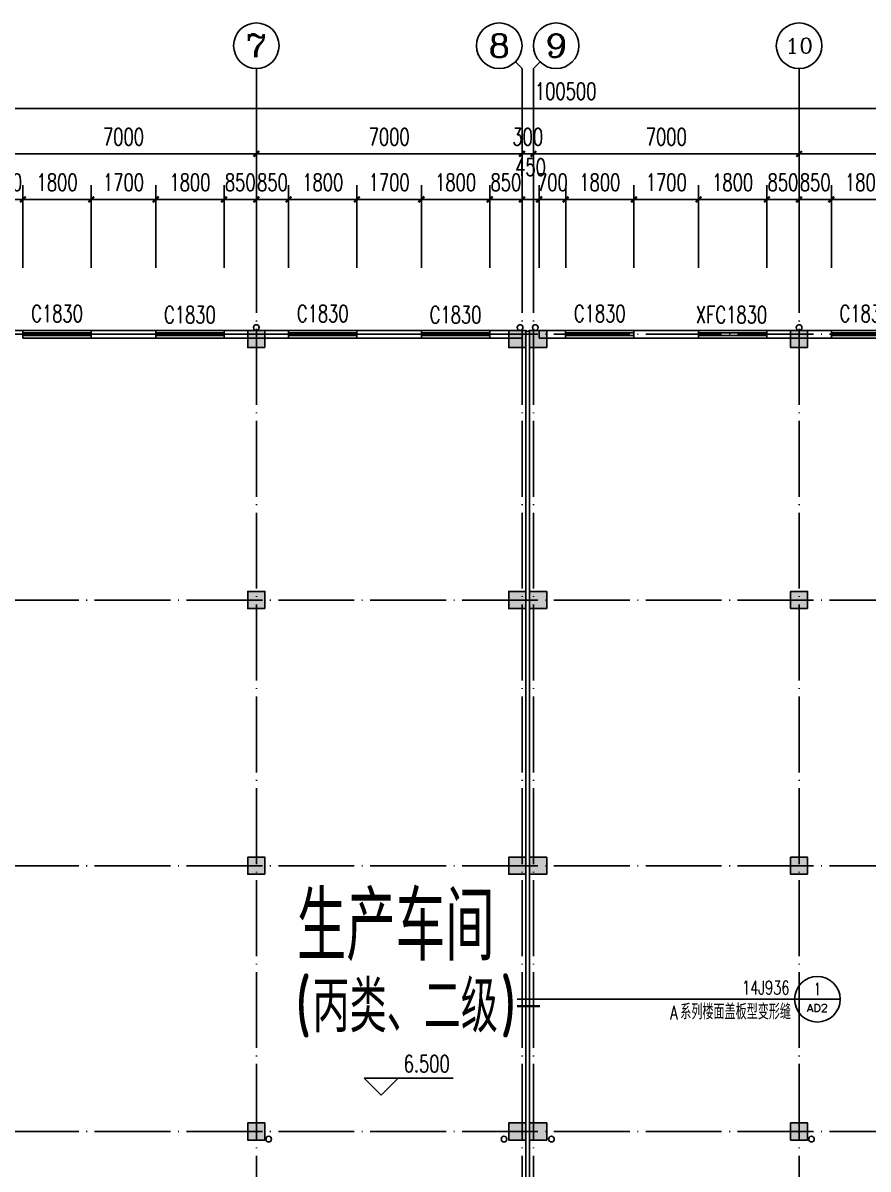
# Model space of a CAD drawing. Extents: x -4747 to 1060961, y -766984 to 396631.
# Drawn here: x 514395 to 536663, y -48053 to -17864 of the extents above; entities that cross this region are included whole.
import ezdxf
from ezdxf.enums import TextEntityAlignment as Align

# ---------------------------------------------------------------- set-up
doc = ezdxf.new("R2010")
doc.units = 0
doc.header["$LTSCALE"] = 1000
doc.header["$MEASUREMENT"] = 0
doc.linetypes.add('DOTE', pattern=[2.42, 2, -0.2, 0.02, -0.2])
doc.layers.get('0').update_dxf_attribs({"linetype": 'CONTINUOUS'})
doc.layers.get('DEFPOINTS').update_dxf_attribs({"linetype": 'CONTINUOUS'})
for name, color, linetype in [('AXIS', 3, 'CONTINUOUS'), ('AXIS_TEXT', 7, 'CONTINUOUS'), ('DIM_ELEV', 3, 'CONTINUOUS'), ('DIM_IDEN', 3, 'CONTINUOUS'), ('DOTE', 1, 'DOTE'), ('PUB_DIM', 3, 'CONTINUOUS'), ('PUB_TEXT', 7, 'CONTINUOUS'), ('WALL', 6, 'CONTINUOUS'), ('WINDOW', 4, 'CONTINUOUS'), ('WINDOW_TEXT', 7, 'CONTINUOUS'), ('屋面', 4, 'CONTINUOUS'), ('平面线条', 2, 'CONTINUOUS'), ('柱', 2, 'CONTINUOUS'), ('柱涂实', 54, 'CONTINUOUS'), ('雨水管', 2, 'CONTINUOUS'), ('面积计算', 7, 'CONTINUOUS')]:
    doc.layers.add(name, color=color, linetype=linetype)
doc.styles.add('_TCH_AXIS', font='COMPLEX', dxfattribs={"bigfont": 'GBCBIG'})
doc.styles.add('_TCH_DIM', font='SIMPLEX', dxfattribs={"bigfont": 'GBCBIG'})
doc.styles.add('_TCH_LABEL', font='COMPLEX', dxfattribs={"bigfont": 'GBCBIG'})
doc.styles.add('_TCH_WINDOW', font='SIMPLEX', dxfattribs={"height": 3.5, "bigfont": 'GBCBIG'})
doc.styles.add('COMPLEX', font='complex_.ttf')
doc.styles.add('DIM_FONT', font='SIMPLEX', dxfattribs={"width": 0.7, "bigfont": 'GBCBIG'})
doc.styles.get("Standard").update_dxf_attribs({"font": 'gbenor.shx', "bigfont": 'gbcbig.shx'})
doc.dimstyles.new('DIMN150', dxfattribs={"dimscale": 1.5, "dimtxt": 300, "dimasz": 100, "dimexe": 250, "dimexo": 300, "dimgap": 150, "dimtad": 1, "dimdec": 0, "dimzin": 0, "dimtxsty": 'DIM_FONT', "dimblk": 'ARCHTICK', "dimcen": 0.09, "dimclrt": 7, "dimazin": 3, "dimtfac": 1, "dimtdec": 0, "dimtix": 1, "dimtmove": 0, "dimatfit": 3, "dimtolj": 1, "dimtzin": 0})

# ---------------------------------------------------------------- blocks, each defined once
blk = doc.blocks.new('A$C22EA1380')
at = {"layer": '柱涂实'}
for points in [[(42325, 41750), (42325, 42200), (41875, 42200), (41875, 41750)], [(49200, 41750), (49200, 42200), (48750, 42200), (48750, 41750)], [(49750, 41750), (49750, 42200), (49300, 42200), (49300, 41750)], [(56625, 41750), (56625, 42200), (56175, 42200), (56175, 41750)], [(42325, 34875), (42325, 35325), (41875, 35325), (41875, 34875)], [(49200, 34875), (49200, 35325), (48750, 35325), (48750, 34875)], [(49750, 34875), (49750, 35325), (49300, 35325), (49300, 34875)], [(56625, 34875), (56625, 35325), (56175, 35325), (56175, 34875)], [(42325, 27875), (42325, 28325), (41875, 28325), (41875, 27875)], [(49200, 27875), (49200, 28325), (48750, 28325), (48750, 27875)], [(49750, 27875), (49750, 28325), (49300, 28325), (49300, 27875)], [(56625, 27875), (56625, 28325), (56175, 28325), (56175, 27875)], [(42325, 20875), (42325, 21325), (41875, 21325), (41875, 20875)], [(49200, 20875), (49200, 21325), (48750, 21325), (48750, 20875)], [(49750, 20875), (49750, 21325), (49300, 21325), (49300, 20875)], [(56625, 20875), (56625, 21325), (56175, 21325), (56175, 20875)]]:
    blk.add_hatch(color=256, dxfattribs=at).paths.add_polyline_path(points)
at = {"layer": '柱'}
for points in [[(42325, 41750), (42325, 42200), (41875, 42200), (41875, 41750)], [(49200, 41750), (49200, 42200), (48750, 42200), (48750, 41750)], [(49750, 41750), (49750, 42200), (49300, 42200), (49300, 41750)], [(56625, 41750), (56625, 42200), (56175, 42200), (56175, 41750)], [(42325, 34875), (42325, 35325), (41875, 35325), (41875, 34875)], [(49200, 34875), (49200, 35325), (48750, 35325), (48750, 34875)], [(49750, 34875), (49750, 35325), (49300, 35325), (49300, 34875)], [(56625, 34875), (56625, 35325), (56175, 35325), (56175, 34875)], [(42325, 27875), (42325, 28325), (41875, 28325), (41875, 27875)], [(49200, 27875), (49200, 28325), (48750, 28325), (48750, 27875)], [(49750, 27875), (49750, 28325), (49300, 28325), (49300, 27875)], [(56625, 27875), (56625, 28325), (56175, 28325), (56175, 27875)], [(42325, 20875), (42325, 21325), (41875, 21325), (41875, 20875)], [(49200, 20875), (49200, 21325), (48750, 21325), (48750, 20875)], [(49750, 20875), (49750, 21325), (49300, 21325), (49300, 20875)], [(56625, 20875), (56625, 21325), (56175, 21325), (56175, 20875)]]:
    blk.add_lwpolyline(points, close=True, dxfattribs=at)
at = {"layer": '柱涂实', "linetype": 'CONTINUOUS'}
for points in [[(42325, 41750), (42325, 42200), (41875, 42200), (41875, 41750)], [(49200, 41750), (49200, 42200), (48750, 42200), (48750, 41750)], [(49750, 41750), (49750, 42200), (49300, 42200), (49300, 41750)], [(56625, 41750), (56625, 42200), (56175, 42200), (56175, 41750)], [(42325, 34875), (42325, 35325), (41875, 35325), (41875, 34875)], [(49200, 34875), (49200, 35325), (48750, 35325), (48750, 34875)], [(49750, 34875), (49750, 35325), (49300, 35325), (49300, 34875)], [(56625, 34875), (56625, 35325), (56175, 35325), (56175, 34875)], [(42325, 27875), (42325, 28325), (41875, 28325), (41875, 27875)], [(49200, 27875), (49200, 28325), (48750, 28325), (48750, 27875)], [(49750, 27875), (49750, 28325), (49300, 28325), (49300, 27875)], [(56625, 27875), (56625, 28325), (56175, 28325), (56175, 27875)], [(42325, 20875), (42325, 21325), (41875, 21325), (41875, 20875)], [(49200, 20875), (49200, 21325), (48750, 21325), (48750, 20875)], [(49750, 20875), (49750, 21325), (49300, 21325), (49300, 20875)], [(56625, 20875), (56625, 21325), (56175, 21325), (56175, 20875)]]:
    blk.add_lwpolyline(points, close=True, dxfattribs=at)
blk = doc.blocks.new('_ARCHTICK')
at = {"color": 0, "linetype": 'BYBLOCK', "const_width": 0.4}
blk.add_lwpolyline([(-0.5, -0.5), (0.5, 0.5)], dxfattribs=at)
blk = doc.blocks.new('*D1126')
at = {"layer": 'DEFPOINTS', "color": 0}
for p in [(514395, -22514), (513545, -24764), (514395, -24764)]:
    blk.add_point(p, dxfattribs=at)
at = {"layer": 'PUB_DIM', "color": 0}
for p, q in [((513545, -24314), (513545, -22139)), ((514395, -24314), (514395, -22139)), ((513545, -22514), (513395, -22514)), ((513545, -22514), (514395, -22514)), ((514395, -22514), (514545, -22514))]:
    blk.add_line(p, q, dxfattribs=at)
at = {"layer": 'PUB_DIM', "color": 0, "xscale": 150, "yscale": 150, "zscale": 150}
blk.add_blockref('_ARCHTICK', (513545, -22514), dxfattribs=at)
at = {"layer": 'PUB_DIM', "color": 0, "xscale": 150, "yscale": 150, "zscale": 150, "rotation": 180}
blk.add_blockref('_ARCHTICK', (514395, -22514), dxfattribs=at)
at = {"layer": 'PUB_DIM', "color": 7, "insert": (513970, -22064), "char_height": 450, "attachment_point": 5, "style": 'DIM_FONT'}
blk.add_mtext('\\A1;850', dxfattribs=at)
blk = doc.blocks.new('*D1127')
at = {"layer": 'DEFPOINTS', "color": 0}
for p in [(516195, -22514), (514395, -24764), (516195, -24764)]:
    blk.add_point(p, dxfattribs=at)
at = {"layer": 'PUB_DIM', "color": 0}
for p, q in [((514395, -24314), (514395, -22139)), ((516195, -24314), (516195, -22139)), ((514395, -22514), (516195, -22514))]:
    blk.add_line(p, q, dxfattribs=at)
at = {"layer": 'PUB_DIM', "color": 0, "xscale": 150, "yscale": 150, "zscale": 150, "rotation": 180}
blk.add_blockref('_ARCHTICK', (514395, -22514), dxfattribs=at)
at = {"layer": 'PUB_DIM', "color": 0, "xscale": 150, "yscale": 150, "zscale": 150}
blk.add_blockref('_ARCHTICK', (516195, -22514), dxfattribs=at)
at = {"layer": 'PUB_DIM', "color": 7, "insert": (515295, -22064), "char_height": 450, "attachment_point": 5, "style": 'DIM_FONT'}
blk.add_mtext('\\A1;1800', dxfattribs=at)
blk = doc.blocks.new('*D1128')
at = {"layer": 'DEFPOINTS', "color": 0}
for p in [(517895, -22514), (516195, -24764), (517895, -24764)]:
    blk.add_point(p, dxfattribs=at)
at = {"layer": 'PUB_DIM', "color": 0}
for p, q in [((516195, -24314), (516195, -22139)), ((517895, -24314), (517895, -22139)), ((516195, -22514), (517895, -22514))]:
    blk.add_line(p, q, dxfattribs=at)
at = {"layer": 'PUB_DIM', "color": 0, "xscale": 150, "yscale": 150, "zscale": 150, "rotation": 180}
blk.add_blockref('_ARCHTICK', (516195, -22514), dxfattribs=at)
at = {"layer": 'PUB_DIM', "color": 0, "xscale": 150, "yscale": 150, "zscale": 150}
blk.add_blockref('_ARCHTICK', (517895, -22514), dxfattribs=at)
at = {"layer": 'PUB_DIM', "color": 7, "insert": (517045, -22064), "char_height": 450, "attachment_point": 5, "style": 'DIM_FONT'}
blk.add_mtext('\\A1;1700', dxfattribs=at)
blk = doc.blocks.new('*D1129')
at = {"layer": 'DEFPOINTS', "color": 0}
for p in [(519695, -22514), (517895, -24764), (519695, -24764)]:
    blk.add_point(p, dxfattribs=at)
at = {"layer": 'PUB_DIM', "color": 0}
for p, q in [((517895, -24314), (517895, -22139)), ((519695, -24314), (519695, -22139)), ((517895, -22514), (519695, -22514))]:
    blk.add_line(p, q, dxfattribs=at)
at = {"layer": 'PUB_DIM', "color": 0, "xscale": 150, "yscale": 150, "zscale": 150, "rotation": 180}
blk.add_blockref('_ARCHTICK', (517895, -22514), dxfattribs=at)
at = {"layer": 'PUB_DIM', "color": 0, "xscale": 150, "yscale": 150, "zscale": 150}
blk.add_blockref('_ARCHTICK', (519695, -22514), dxfattribs=at)
at = {"layer": 'PUB_DIM', "color": 7, "insert": (518795, -22064), "char_height": 450, "attachment_point": 5, "style": 'DIM_FONT'}
blk.add_mtext('\\A1;1800', dxfattribs=at)
blk = doc.blocks.new('*D1130')
at = {"layer": 'DEFPOINTS', "color": 0}
for p in [(520545, -22514), (519695, -24764), (520545, -24764)]:
    blk.add_point(p, dxfattribs=at)
at = {"layer": 'PUB_DIM', "color": 0}
for p, q in [((519695, -24314), (519695, -22139)), ((520545, -24314), (520545, -22139)), ((519695, -22514), (519545, -22514)), ((519695, -22514), (520545, -22514)), ((520545, -22514), (520695, -22514))]:
    blk.add_line(p, q, dxfattribs=at)
at = {"layer": 'PUB_DIM', "color": 0, "xscale": 150, "yscale": 150, "zscale": 150}
blk.add_blockref('_ARCHTICK', (519695, -22514), dxfattribs=at)
at = {"layer": 'PUB_DIM', "color": 0, "xscale": 150, "yscale": 150, "zscale": 150, "rotation": 180}
blk.add_blockref('_ARCHTICK', (520545, -22514), dxfattribs=at)
at = {"layer": 'PUB_DIM', "color": 7, "insert": (520120, -22064), "char_height": 450, "attachment_point": 5, "style": 'DIM_FONT'}
blk.add_mtext('\\A1;850', dxfattribs=at)
blk = doc.blocks.new('*D1131')
at = {"layer": 'DEFPOINTS', "color": 0}
for p in [(521395, -22514), (520545, -24764), (521395, -24764)]:
    blk.add_point(p, dxfattribs=at)
at = {"layer": 'PUB_DIM', "color": 0}
for p, q in [((520545, -24314), (520545, -22139)), ((521395, -24314), (521395, -22139)), ((520545, -22514), (520395, -22514)), ((520545, -22514), (521395, -22514)), ((521395, -22514), (521545, -22514))]:
    blk.add_line(p, q, dxfattribs=at)
at = {"layer": 'PUB_DIM', "color": 0, "xscale": 150, "yscale": 150, "zscale": 150}
blk.add_blockref('_ARCHTICK', (520545, -22514), dxfattribs=at)
at = {"layer": 'PUB_DIM', "color": 0, "xscale": 150, "yscale": 150, "zscale": 150, "rotation": 180}
blk.add_blockref('_ARCHTICK', (521395, -22514), dxfattribs=at)
at = {"layer": 'PUB_DIM', "color": 7, "insert": (520970, -22064), "char_height": 450, "attachment_point": 5, "style": 'DIM_FONT'}
blk.add_mtext('\\A1;850', dxfattribs=at)
blk = doc.blocks.new('*D1132')
at = {"layer": 'DEFPOINTS', "color": 0}
for p in [(523195, -22514), (521395, -24764), (523195, -24764)]:
    blk.add_point(p, dxfattribs=at)
at = {"layer": 'PUB_DIM', "color": 0}
for p, q in [((521395, -24314), (521395, -22139)), ((523195, -24314), (523195, -22139)), ((521395, -22514), (523195, -22514))]:
    blk.add_line(p, q, dxfattribs=at)
at = {"layer": 'PUB_DIM', "color": 0, "xscale": 150, "yscale": 150, "zscale": 150, "rotation": 180}
blk.add_blockref('_ARCHTICK', (521395, -22514), dxfattribs=at)
at = {"layer": 'PUB_DIM', "color": 0, "xscale": 150, "yscale": 150, "zscale": 150}
blk.add_blockref('_ARCHTICK', (523195, -22514), dxfattribs=at)
at = {"layer": 'PUB_DIM', "color": 7, "insert": (522295, -22064), "char_height": 450, "attachment_point": 5, "style": 'DIM_FONT'}
blk.add_mtext('\\A1;1800', dxfattribs=at)
blk = doc.blocks.new('*D1133')
at = {"layer": 'DEFPOINTS', "color": 0}
for p in [(524895, -22514), (523195, -24764), (524895, -24764)]:
    blk.add_point(p, dxfattribs=at)
at = {"layer": 'PUB_DIM', "color": 0}
for p, q in [((523195, -24314), (523195, -22139)), ((524895, -24314), (524895, -22139)), ((523195, -22514), (524895, -22514))]:
    blk.add_line(p, q, dxfattribs=at)
at = {"layer": 'PUB_DIM', "color": 0, "xscale": 150, "yscale": 150, "zscale": 150, "rotation": 180}
blk.add_blockref('_ARCHTICK', (523195, -22514), dxfattribs=at)
at = {"layer": 'PUB_DIM', "color": 0, "xscale": 150, "yscale": 150, "zscale": 150}
blk.add_blockref('_ARCHTICK', (524895, -22514), dxfattribs=at)
at = {"layer": 'PUB_DIM', "color": 7, "insert": (524045, -22064), "char_height": 450, "attachment_point": 5, "style": 'DIM_FONT'}
blk.add_mtext('\\A1;1700', dxfattribs=at)
blk = doc.blocks.new('*D1134')
at = {"layer": 'DEFPOINTS', "color": 0}
for p in [(526695, -22514), (524895, -24764), (526695, -24764)]:
    blk.add_point(p, dxfattribs=at)
at = {"layer": 'PUB_DIM', "color": 0}
for p, q in [((524895, -24314), (524895, -22139)), ((526695, -24314), (526695, -22139)), ((524895, -22514), (526695, -22514))]:
    blk.add_line(p, q, dxfattribs=at)
at = {"layer": 'PUB_DIM', "color": 0, "xscale": 150, "yscale": 150, "zscale": 150, "rotation": 180}
blk.add_blockref('_ARCHTICK', (524895, -22514), dxfattribs=at)
at = {"layer": 'PUB_DIM', "color": 0, "xscale": 150, "yscale": 150, "zscale": 150}
blk.add_blockref('_ARCHTICK', (526695, -22514), dxfattribs=at)
at = {"layer": 'PUB_DIM', "color": 7, "insert": (525795, -22064), "char_height": 450, "attachment_point": 5, "style": 'DIM_FONT'}
blk.add_mtext('\\A1;1800', dxfattribs=at)
blk = doc.blocks.new('*D1135')
at = {"layer": 'DEFPOINTS', "color": 0}
for p in [(527545, -22514), (526695, -24764), (527545, -24764)]:
    blk.add_point(p, dxfattribs=at)
at = {"layer": 'PUB_DIM', "color": 0}
for p, q in [((526695, -24314), (526695, -22139)), ((527545, -24314), (527545, -22139)), ((526695, -22514), (526545, -22514)), ((526695, -22514), (527545, -22514)), ((527545, -22514), (527695, -22514))]:
    blk.add_line(p, q, dxfattribs=at)
at = {"layer": 'PUB_DIM', "color": 0, "xscale": 150, "yscale": 150, "zscale": 150}
blk.add_blockref('_ARCHTICK', (526695, -22514), dxfattribs=at)
at = {"layer": 'PUB_DIM', "color": 0, "xscale": 150, "yscale": 150, "zscale": 150, "rotation": 180}
blk.add_blockref('_ARCHTICK', (527545, -22514), dxfattribs=at)
at = {"layer": 'PUB_DIM', "color": 7, "insert": (527120, -22064), "char_height": 450, "attachment_point": 5, "style": 'DIM_FONT'}
blk.add_mtext('\\A1;850', dxfattribs=at)
blk = doc.blocks.new('*D1136')
at = {"layer": 'DEFPOINTS', "color": 0}
for p in [(527995, -22514), (527545, -24764), (527995, -24764)]:
    blk.add_point(p, dxfattribs=at)
at = {"layer": 'PUB_DIM', "color": 0}
for p, q in [((527545, -24314), (527545, -22139)), ((527995, -24314), (527995, -22139)), ((527545, -22514), (527395, -22514)), ((527545, -22514), (527995, -22514)), ((527995, -22514), (528145, -22514))]:
    blk.add_line(p, q, dxfattribs=at)
at = {"layer": 'PUB_DIM', "color": 0, "xscale": 150, "yscale": 150, "zscale": 150}
blk.add_blockref('_ARCHTICK', (527545, -22514), dxfattribs=at)
at = {"layer": 'PUB_DIM', "color": 0, "xscale": 150, "yscale": 150, "zscale": 150, "rotation": 180}
blk.add_blockref('_ARCHTICK', (527995, -22514), dxfattribs=at)
at = {"layer": 'PUB_DIM', "color": 7, "insert": (527770, -21663), "char_height": 450, "attachment_point": 5, "style": 'DIM_FONT'}
blk.add_mtext('\\A1;450', dxfattribs=at)
blk = doc.blocks.new('*D1137')
at = {"layer": 'DEFPOINTS', "color": 0}
for p in [(528695, -22514), (527995, -24764), (528695, -24764)]:
    blk.add_point(p, dxfattribs=at)
at = {"layer": 'PUB_DIM', "color": 0}
for p, q in [((527995, -24314), (527995, -22139)), ((528695, -24314), (528695, -22139)), ((527995, -22514), (527845, -22514)), ((527995, -22514), (528695, -22514)), ((528695, -22514), (528845, -22514))]:
    blk.add_line(p, q, dxfattribs=at)
at = {"layer": 'PUB_DIM', "color": 0, "xscale": 150, "yscale": 150, "zscale": 150}
blk.add_blockref('_ARCHTICK', (527995, -22514), dxfattribs=at)
at = {"layer": 'PUB_DIM', "color": 0, "xscale": 150, "yscale": 150, "zscale": 150, "rotation": 180}
blk.add_blockref('_ARCHTICK', (528695, -22514), dxfattribs=at)
at = {"layer": 'PUB_DIM', "color": 7, "insert": (528345, -22064), "char_height": 450, "attachment_point": 5, "style": 'DIM_FONT'}
blk.add_mtext('\\A1;700', dxfattribs=at)
blk = doc.blocks.new('*D1138')
at = {"layer": 'DEFPOINTS', "color": 0}
for p in [(530495, -22514), (528695, -24764), (530495, -24764)]:
    blk.add_point(p, dxfattribs=at)
at = {"layer": 'PUB_DIM', "color": 0}
for p, q in [((528695, -24314), (528695, -22139)), ((530495, -24314), (530495, -22139)), ((528695, -22514), (530495, -22514))]:
    blk.add_line(p, q, dxfattribs=at)
at = {"layer": 'PUB_DIM', "color": 0, "xscale": 150, "yscale": 150, "zscale": 150, "rotation": 180}
blk.add_blockref('_ARCHTICK', (528695, -22514), dxfattribs=at)
at = {"layer": 'PUB_DIM', "color": 0, "xscale": 150, "yscale": 150, "zscale": 150}
blk.add_blockref('_ARCHTICK', (530495, -22514), dxfattribs=at)
at = {"layer": 'PUB_DIM', "color": 7, "insert": (529595, -22064), "char_height": 450, "attachment_point": 5, "style": 'DIM_FONT'}
blk.add_mtext('\\A1;1800', dxfattribs=at)
blk = doc.blocks.new('*D1139')
at = {"layer": 'DEFPOINTS', "color": 0}
for p in [(532195, -22514), (530495, -24764), (532195, -24764)]:
    blk.add_point(p, dxfattribs=at)
at = {"layer": 'PUB_DIM', "color": 0}
for p, q in [((530495, -24314), (530495, -22139)), ((532195, -24314), (532195, -22139)), ((530495, -22514), (532195, -22514))]:
    blk.add_line(p, q, dxfattribs=at)
at = {"layer": 'PUB_DIM', "color": 0, "xscale": 150, "yscale": 150, "zscale": 150, "rotation": 180}
blk.add_blockref('_ARCHTICK', (530495, -22514), dxfattribs=at)
at = {"layer": 'PUB_DIM', "color": 0, "xscale": 150, "yscale": 150, "zscale": 150}
blk.add_blockref('_ARCHTICK', (532195, -22514), dxfattribs=at)
at = {"layer": 'PUB_DIM', "color": 7, "insert": (531345, -22064), "char_height": 450, "attachment_point": 5, "style": 'DIM_FONT'}
blk.add_mtext('\\A1;1700', dxfattribs=at)
blk = doc.blocks.new('*D1140')
at = {"layer": 'DEFPOINTS', "color": 0}
for p in [(533995, -22514), (532195, -24764), (533995, -24764)]:
    blk.add_point(p, dxfattribs=at)
at = {"layer": 'PUB_DIM', "color": 0}
for p, q in [((532195, -24314), (532195, -22139)), ((533995, -24314), (533995, -22139)), ((532195, -22514), (533995, -22514))]:
    blk.add_line(p, q, dxfattribs=at)
at = {"layer": 'PUB_DIM', "color": 0, "xscale": 150, "yscale": 150, "zscale": 150, "rotation": 180}
blk.add_blockref('_ARCHTICK', (532195, -22514), dxfattribs=at)
at = {"layer": 'PUB_DIM', "color": 0, "xscale": 150, "yscale": 150, "zscale": 150}
blk.add_blockref('_ARCHTICK', (533995, -22514), dxfattribs=at)
at = {"layer": 'PUB_DIM', "color": 7, "insert": (533095, -22064), "char_height": 450, "attachment_point": 5, "style": 'DIM_FONT'}
blk.add_mtext('\\A1;1800', dxfattribs=at)
blk = doc.blocks.new('*D1141')
at = {"layer": 'DEFPOINTS', "color": 0}
for p in [(534845, -22514), (533995, -24764), (534845, -24764)]:
    blk.add_point(p, dxfattribs=at)
at = {"layer": 'PUB_DIM', "color": 0}
for p, q in [((533995, -24314), (533995, -22139)), ((534845, -24314), (534845, -22139)), ((533995, -22514), (533845, -22514)), ((533995, -22514), (534845, -22514)), ((534845, -22514), (534995, -22514))]:
    blk.add_line(p, q, dxfattribs=at)
at = {"layer": 'PUB_DIM', "color": 0, "xscale": 150, "yscale": 150, "zscale": 150}
blk.add_blockref('_ARCHTICK', (533995, -22514), dxfattribs=at)
at = {"layer": 'PUB_DIM', "color": 0, "xscale": 150, "yscale": 150, "zscale": 150, "rotation": 180}
blk.add_blockref('_ARCHTICK', (534845, -22514), dxfattribs=at)
at = {"layer": 'PUB_DIM', "color": 7, "insert": (534420, -22064), "char_height": 450, "attachment_point": 5, "style": 'DIM_FONT'}
blk.add_mtext('\\A1;850', dxfattribs=at)
blk = doc.blocks.new('*D1142')
at = {"layer": 'DEFPOINTS', "color": 0}
for p in [(535695, -22514), (534845, -24764), (535695, -24764)]:
    blk.add_point(p, dxfattribs=at)
at = {"layer": 'PUB_DIM', "color": 0}
for p, q in [((534845, -24314), (534845, -22139)), ((535695, -24314), (535695, -22139)), ((534845, -22514), (534695, -22514)), ((534845, -22514), (535695, -22514)), ((535695, -22514), (535845, -22514))]:
    blk.add_line(p, q, dxfattribs=at)
at = {"layer": 'PUB_DIM', "color": 0, "xscale": 150, "yscale": 150, "zscale": 150}
blk.add_blockref('_ARCHTICK', (534845, -22514), dxfattribs=at)
at = {"layer": 'PUB_DIM', "color": 0, "xscale": 150, "yscale": 150, "zscale": 150, "rotation": 180}
blk.add_blockref('_ARCHTICK', (535695, -22514), dxfattribs=at)
at = {"layer": 'PUB_DIM', "color": 7, "insert": (535270, -22064), "char_height": 450, "attachment_point": 5, "style": 'DIM_FONT'}
blk.add_mtext('\\A1;850', dxfattribs=at)
blk = doc.blocks.new('*D1143')
at = {"layer": 'DEFPOINTS', "color": 0}
for p in [(537495, -22514), (535695, -24764), (537495, -24764)]:
    blk.add_point(p, dxfattribs=at)
at = {"layer": 'PUB_DIM', "color": 0}
for p, q in [((535695, -24314), (535695, -22139)), ((537495, -24314), (537495, -22139)), ((535695, -22514), (537495, -22514))]:
    blk.add_line(p, q, dxfattribs=at)
at = {"layer": 'PUB_DIM', "color": 0, "xscale": 150, "yscale": 150, "zscale": 150, "rotation": 180}
blk.add_blockref('_ARCHTICK', (535695, -22514), dxfattribs=at)
at = {"layer": 'PUB_DIM', "color": 0, "xscale": 150, "yscale": 150, "zscale": 150}
blk.add_blockref('_ARCHTICK', (537495, -22514), dxfattribs=at)
at = {"layer": 'PUB_DIM', "color": 7, "insert": (536595, -22064), "char_height": 450, "attachment_point": 5, "style": 'DIM_FONT'}
blk.add_mtext('\\A1;1800', dxfattribs=at)
blk = doc.blocks.new('*D1330')
at = {"layer": 'AXIS', "color": 0}
for p, q in [((513545, -24614), (513545, -20939)), ((520545, -24614), (520545, -20939)), ((513545, -21314), (520545, -21314))]:
    blk.add_line(p, q, dxfattribs=at)
at = {"layer": 'DEFPOINTS', "color": 0}
for p in [(520545, -21314), (513545, -25064), (520545, -25064)]:
    blk.add_point(p, dxfattribs=at)
at = {"layer": 'AXIS', "color": 0, "xscale": 150, "yscale": 150, "zscale": 150, "rotation": 180}
blk.add_blockref('_ARCHTICK', (513545, -21314), dxfattribs=at)
at = {"layer": 'AXIS', "color": 0, "xscale": 150, "yscale": 150, "zscale": 150}
blk.add_blockref('_ARCHTICK', (520545, -21314), dxfattribs=at)
at = {"layer": 'AXIS', "color": 7, "insert": (517045, -20864), "char_height": 450, "attachment_point": 5, "style": 'DIM_FONT'}
blk.add_mtext('\\A1;7000', dxfattribs=at)
blk = doc.blocks.new('*D1331')
at = {"layer": 'AXIS', "color": 0}
for p, q in [((520545, -24614), (520545, -20939)), ((527545, -24614), (527545, -20939)), ((520545, -21314), (527545, -21314))]:
    blk.add_line(p, q, dxfattribs=at)
at = {"layer": 'DEFPOINTS', "color": 0}
for p in [(527545, -21314), (520545, -25064), (527545, -25064)]:
    blk.add_point(p, dxfattribs=at)
at = {"layer": 'AXIS', "color": 0, "xscale": 150, "yscale": 150, "zscale": 150, "rotation": 180}
blk.add_blockref('_ARCHTICK', (520545, -21314), dxfattribs=at)
at = {"layer": 'AXIS', "color": 0, "xscale": 150, "yscale": 150, "zscale": 150}
blk.add_blockref('_ARCHTICK', (527545, -21314), dxfattribs=at)
at = {"layer": 'AXIS', "color": 7, "insert": (524045, -20864), "char_height": 450, "attachment_point": 5, "style": 'DIM_FONT'}
blk.add_mtext('\\A1;7000', dxfattribs=at)
blk = doc.blocks.new('*D1332')
at = {"layer": 'AXIS', "color": 0}
for p, q in [((527545, -24614), (527545, -20939)), ((527845, -24614), (527845, -20939)), ((527545, -21314), (527395, -21314)), ((527545, -21314), (527845, -21314)), ((527845, -21314), (527995, -21314))]:
    blk.add_line(p, q, dxfattribs=at)
at = {"layer": 'DEFPOINTS', "color": 0}
for p in [(527845, -21314), (527545, -25064), (527845, -25064)]:
    blk.add_point(p, dxfattribs=at)
at = {"layer": 'AXIS', "color": 0, "xscale": 150, "yscale": 150, "zscale": 150}
blk.add_blockref('_ARCHTICK', (527545, -21314), dxfattribs=at)
at = {"layer": 'AXIS', "color": 0, "xscale": 150, "yscale": 150, "zscale": 150, "rotation": 180}
blk.add_blockref('_ARCHTICK', (527845, -21314), dxfattribs=at)
at = {"layer": 'AXIS', "color": 7, "insert": (527695, -20864), "char_height": 450, "attachment_point": 5, "style": 'DIM_FONT'}
blk.add_mtext('\\A1;300', dxfattribs=at)
blk = doc.blocks.new('*D1333')
at = {"layer": 'AXIS', "color": 0}
for p, q in [((527845, -24614), (527845, -20939)), ((534845, -24614), (534845, -20939)), ((527845, -21314), (534845, -21314))]:
    blk.add_line(p, q, dxfattribs=at)
at = {"layer": 'DEFPOINTS', "color": 0}
for p in [(534845, -21314), (527845, -25064), (534845, -25064)]:
    blk.add_point(p, dxfattribs=at)
at = {"layer": 'AXIS', "color": 0, "xscale": 150, "yscale": 150, "zscale": 150, "rotation": 180}
blk.add_blockref('_ARCHTICK', (527845, -21314), dxfattribs=at)
at = {"layer": 'AXIS', "color": 0, "xscale": 150, "yscale": 150, "zscale": 150}
blk.add_blockref('_ARCHTICK', (534845, -21314), dxfattribs=at)
at = {"layer": 'AXIS', "color": 7, "insert": (531345, -20864), "char_height": 450, "attachment_point": 5, "style": 'DIM_FONT'}
blk.add_mtext('\\A1;7000', dxfattribs=at)
blk = doc.blocks.new('*D1334')
at = {"layer": 'AXIS', "color": 0}
for p, q in [((534845, -24614), (534845, -20939)), ((541845, -24614), (541845, -20939)), ((534845, -21314), (541845, -21314))]:
    blk.add_line(p, q, dxfattribs=at)
at = {"layer": 'DEFPOINTS', "color": 0}
for p in [(541845, -21314), (534845, -25064), (541845, -25064)]:
    blk.add_point(p, dxfattribs=at)
at = {"layer": 'AXIS', "color": 0, "xscale": 150, "yscale": 150, "zscale": 150, "rotation": 180}
blk.add_blockref('_ARCHTICK', (534845, -21314), dxfattribs=at)
at = {"layer": 'AXIS', "color": 0, "xscale": 150, "yscale": 150, "zscale": 150}
blk.add_blockref('_ARCHTICK', (541845, -21314), dxfattribs=at)
at = {"layer": 'AXIS', "color": 7, "insert": (538345, -20864), "char_height": 450, "attachment_point": 5, "style": 'DIM_FONT'}
blk.add_mtext('\\A1;7000', dxfattribs=at)
blk = doc.blocks.new('*D1341')
at = {"layer": 'AXIS', "color": 0}
for p, q in [((478445, -24314), (478445, -19739)), ((578945, -24314), (578945, -19739)), ((478445, -20114), (578945, -20114))]:
    blk.add_line(p, q, dxfattribs=at)
at = {"layer": 'DEFPOINTS', "color": 0}
for p in [(578945, -20114), (478445, -24764), (578945, -24764)]:
    blk.add_point(p, dxfattribs=at)
at = {"layer": 'AXIS', "color": 0, "xscale": 150, "yscale": 150, "zscale": 150, "rotation": 180}
blk.add_blockref('_ARCHTICK', (478445, -20114), dxfattribs=at)
at = {"layer": 'AXIS', "color": 0, "xscale": 150, "yscale": 150, "zscale": 150}
blk.add_blockref('_ARCHTICK', (578945, -20114), dxfattribs=at)
at = {"layer": 'AXIS', "color": 7, "insert": (528695, -19664), "char_height": 450, "attachment_point": 5, "style": 'DIM_FONT'}
blk.add_mtext('\\A1;100500', dxfattribs=at)
blk = doc.blocks.new('$WINLIB2D$00000001')
at = {"color": 0}
for points in [[(-0.5, 0.5), (-0.5, -0.5)], [(-0.5, 0.5), (0.5, 0.5)], [(0.5, -0.5), (0.5, 0.5)], [(0.5, 0.167), (-0.5, 0.167)], [(0.5, -0.167), (-0.5, -0.167)], [(-0.5, -0.5), (0.5, -0.5)]]:
    blk.add_lwpolyline(points, dxfattribs=at)
blk = doc.blocks.new('_AXISO')
blk.add_circle((0, 0), 0.5)
at = {"layer": 'AXIS_TEXT', "style": 'COMPLEX', "width": 1.041667}
blk.add_attdef('A', text='', height=0.56, dxfattribs=at).set_placement((-0.25, -0.28), (0.25, -0.28), align=Align.FIT)

msp = doc.modelspace()

# ---------------------------------------------------------------- linework, layer by layer
at = {"layer": 'AXIS'}
for p, q in [((527369.2, -18888.6), (527544.9, -19064.3)), ((528020.7, -18888.6), (527844.9, -19064.3)), ((520544.9, -25064.3), (520544.9, -19064.3)), ((527544.9, -25064.3), (527544.9, -19064.3)), ((527844.9, -25064.3), (527844.9, -19064.3)), ((534844.9, -25064.3), (534844.9, -19064.3))]:
    msp.add_line(p, q, dxfattribs=at)
at = {"layer": 'DIM_ELEV'}
for p, q in [((523833.1, -46108.4), (523383.1, -45658.4)), ((523383.1, -45658.4), (525730.6, -45658.4)), ((523833.1, -46108.4), (524283.1, -45658.4))]:
    msp.add_line(p, q, dxfattribs=at)
at = {"layer": 'DIM_IDEN', "linetype": 'BYBLOCK'}
for p, q in [((527416.7, -43579.9), (531161.5, -43579.9)), ((531161.5, -43579.9), (534727, -43579.9)), ((535927, -43579.9), (534727, -43579.9))]:
    msp.add_line(p, q, dxfattribs=at)
at = {"layer": 'DIM_IDEN', "linetype": 'BYBLOCK', "const_width": 60}
msp.add_lwpolyline([(527416.7, -43759.9), (528016.7, -43759.9)], dxfattribs=at)
at = {"layer": 'DIM_IDEN', "linetype": 'BYBLOCK'}
msp.add_circle((535327, -43579.9), 600, dxfattribs=at)
at = {"layer": 'DOTE'}
for p, q in [((520544.9, -69064.3), (520544.9, -25064.3)), ((527544.9, -69064.3), (527544.9, -25064.3)), ((527844.9, -69064.3), (527844.9, -25064.3)), ((534844.9, -69064.3), (534844.9, -25064.3)), ((475144.9, -26064.3), (579844.9, -26064.3)), ((475144.9, -33064.3), (579844.9, -33064.3)), ((475144.9, -40064.3), (579844.9, -40064.3)), ((475144.9, -47064.3), (579844.9, -47064.3))]:
    msp.add_line(p, q, dxfattribs=at)
at = {"layer": 'WALL'}
for p, q in [((514394.9, -25964.3), (512694.9, -25964.3)), ((514394.9, -26164.3), (514394.9, -25964.3)), ((517894.9, -25964.3), (516194.9, -25964.3)), ((516194.9, -25964.3), (516194.9, -26164.3)), ((516194.9, -26164.3), (517894.9, -26164.3)), ((517894.9, -26164.3), (517894.9, -25964.3)), ((521394.9, -25964.3), (519694.9, -25964.3)), ((519694.9, -25964.3), (519694.9, -26164.3)), ((519694.9, -26164.3), (521394.9, -26164.3)), ((521394.9, -26164.3), (521394.9, -25964.3)), ((524894.9, -25964.3), (523194.9, -25964.3)), ((523194.9, -25964.3), (523194.9, -26164.3)), ((523194.9, -26164.3), (524894.9, -26164.3)), ((524894.9, -26164.3), (524894.9, -25964.3)), ((527544.9, -25964.3), (526694.9, -25964.3)), ((526694.9, -25964.3), (526694.9, -26164.3)), ((526694.9, -26164.3), (527544.9, -26164.3)), ((527544.9, -26164.3), (527544.9, -25964.3)), ((528694.9, -25964.3), (527994.9, -25964.3)), ((527994.9, -25964.3), (527994.9, -26164.3)), ((527994.9, -26164.3), (528694.9, -26164.3)), ((528694.9, -26164.3), (528694.9, -25964.3)), ((532194.9, -25964.3), (530494.9, -25964.3)), ((530494.9, -25964.3), (530494.9, -26164.3)), ((530494.9, -26164.3), (532194.9, -26164.3)), ((532194.9, -26164.3), (532194.9, -25964.3)), ((535694.9, -25964.3), (533994.9, -25964.3)), ((533994.9, -25964.3), (533994.9, -26164.3)), ((533994.9, -26164.3), (535694.9, -26164.3)), ((535694.9, -26164.3), (535694.9, -25964.3))]:
    msp.add_line(p, q, dxfattribs=at)
at = {"layer": '屋面'}
for points in [[(527644.9, -25964.3), (499644.9, -25964.3)], [(527644.9, -26064.3), (499644.9, -26064.3)]]:
    msp.add_lwpolyline(points, dxfattribs=at)
at = {"layer": '平面线条'}
for points in [[(527644.9, -68164.3), (527644.9, -25964.3)], [(527644.9, -25964.3), (527694.9, -25994.9), (527744.9, -25964.3)], [(527744.9, -25964.3), (527744.9, -68164.3)]]:
    msp.add_lwpolyline(points, dxfattribs=at)
at = {"layer": '雨水管'}
for centre in [(520544.9, -25889.3), (520544.9, -25889.3), (527494.9, -25889.3), (527494.9, -25889.3), (527894.9, -25889.3), (527894.9, -25889.3), (534844.9, -25889.3), (534844.9, -25889.3), (520869.9, -47264.3), (527069.9, -47264.3), (528319.9, -47264.3), (535169.9, -47264.3)]:
    msp.add_circle(centre, 75, dxfattribs=at)

# ---------------------------------------------------------------- block references
at = {"layer": 'AXIS'}
ref = msp.add_blockref('_AXISO', (520544.9, -18464.3), dxfattribs=dict(at, xscale=1200, yscale=1200, zscale=1200))
ref.add_attrib('A', '7', dxfattribs={"layer": 'AXIS_TEXT', "height": 612, "style": '_TCH_AXIS', "width": 1.410273}).set_placement((520257.2, -18770.3), (520832.6, -18770.3), align=Align.FIT)
ref = msp.add_blockref('_AXISO', (526944.9, -18464.3), dxfattribs=dict(at, xscale=1200, yscale=1200, zscale=1200))
ref.add_attrib('A', '8', dxfattribs={"layer": 'AXIS_TEXT', "height": 612, "style": '_TCH_AXIS', "width": 1.410273}).set_placement((526657.2, -18770.3), (527232.6, -18770.3), align=Align.FIT)
ref = msp.add_blockref('_AXISO', (528444.9, -18464.3), dxfattribs=dict(at, xscale=1200, yscale=1200, zscale=1200))
ref.add_attrib('A', '9', dxfattribs={"layer": 'AXIS_TEXT', "height": 612, "style": '_TCH_AXIS', "width": 1.410273}).set_placement((528157.2, -18770.3), (528732.6, -18770.3), align=Align.FIT)
ref = msp.add_blockref('_AXISO', (534844.9, -18464.3), dxfattribs=dict(at, xscale=1200, yscale=1200, zscale=1200))
ref.add_attrib('A', '10', dxfattribs={"layer": 'AXIS_TEXT', "height": 394.42, "style": '_TCH_AXIS', "width": 1.361643}).set_placement((534474.1, -18661.5), (535215.7, -18661.5), align=Align.FIT)
at = {"layer": 'WINDOW'}
ref = msp.add_blockref('$WINLIB2D$00000001', (515294.9, -26064.3), dxfattribs=dict(at, xscale=1800, yscale=-200, zscale=1800))
ref.add_attrib('A', 'C1830', (514612.4, -25742.6), dxfattribs={"layer": 'WINDOW_TEXT', "height": 446.25, "style": '_TCH_WINDOW', "width": 0.705882})
ref = msp.add_blockref('$WINLIB2D$00000001', (518794.9, -26064.3), dxfattribs=dict(at, xscale=1800, yscale=-200, zscale=1800))
ref.add_attrib('A', 'C1830', (518112.4, -25774.9), dxfattribs={"layer": 'WINDOW_TEXT', "height": 446.25, "style": '_TCH_WINDOW', "width": 0.705882})
ref = msp.add_blockref('$WINLIB2D$00000001', (522294.9, -26064.3), dxfattribs=dict(at, xscale=1800, yscale=-200, zscale=1800))
ref.add_attrib('A', 'C1830', (521612.4, -25742.6), dxfattribs={"layer": 'WINDOW_TEXT', "height": 446.25, "style": '_TCH_WINDOW', "width": 0.705882})
ref = msp.add_blockref('$WINLIB2D$00000001', (525794.9, -26064.3), dxfattribs=dict(at, xscale=1800, yscale=-200, zscale=1800))
ref.add_attrib('A', 'C1830', (525112.4, -25774.9), dxfattribs={"layer": 'WINDOW_TEXT', "height": 446.25, "style": '_TCH_WINDOW', "width": 0.705882})
ref = msp.add_blockref('$WINLIB2D$00000001', (529594.9, -26064.3), dxfattribs=dict(at, xscale=1800, yscale=-200, zscale=1800))
ref.add_attrib('A', 'C1830', (528912.4, -25742.6), dxfattribs={"layer": 'WINDOW_TEXT', "height": 446.25, "style": '_TCH_WINDOW', "width": 0.705882})
ref = msp.add_blockref('$WINLIB2D$00000001', (533094.9, -26064.3), dxfattribs=dict(at, xscale=1800, yscale=-200, zscale=1800))
ref.add_attrib('A', 'XFC1830', (532127.4, -25774.9), dxfattribs={"layer": 'WINDOW_TEXT', "height": 446.25, "style": '_TCH_WINDOW', "width": 0.705882})
ref = msp.add_blockref('$WINLIB2D$00000001', (536594.9, -26064.3), dxfattribs=dict(at, xscale=1800, yscale=-200, zscale=1800))
ref.add_attrib('A', 'C1830', (535912.4, -25742.6), dxfattribs={"layer": 'WINDOW_TEXT', "height": 446.25, "style": '_TCH_WINDOW', "width": 0.705882})
at = {"layer": '面积计算'}
msp.add_blockref('A$C22EA1380', (478444.9, -68164.3), dxfattribs=at)

# ---------------------------------------------------------------- texts
at = {"layer": 'PUB_TEXT'}
for s, height, p in [('生产车间', 1808.51, (521611.7, -42565.6)), ('(', 1406.2, (521557.2, -44450.6)), ('丙类、二级', 1356.38, (522026, -44450.6)), (')', 1406.2, (526962.8, -44450.6))]:
    msp.add_text(s, height=height, dxfattribs=at).set_placement(p)
at = {"layer": 'PUB_TEXT', "linetype": 'BYBLOCK', "style": '_TCH_DIM', "width": 0.705882}
for s, p in [('14J936', (533341, -43453.9)), ('A', (531450.6, -44111))]:
    msp.add_text(s, height=357, dxfattribs=at).set_placement(p)
at = {"layer": 'PUB_TEXT', "linetype": 'BYBLOCK', "style": '_TCH_LABEL'}
for s, height, p, p2 in [('1', 321.2, (535258.2, -43469.9), (535395.9, -43469.9)), ('AD2', 206.07, (535047.4, -43915.8), (535606.7, -43915.8))]:
    msp.add_text(s, height=height, dxfattribs=at).set_placement(p, p2, align=Align.FIT)
at = {"layer": 'PUB_TEXT', "linetype": 'BYBLOCK', "style": '_TCH_DIM'}
msp.add_text('系列楼面盖板型变形缝', height=405.11, dxfattribs=at).set_placement((531714.6, -44111))
at = {"layer": 'PUB_TEXT', "style": '_TCH_DIM', "width": 0.705882}
msp.add_text('6.500', height=446.25, dxfattribs=at).set_placement((524425.6, -45500.9))

# ---------------------------------------------------------------- dimensions: what is measured, and where the dimension line sits
at = {"layer": 'AXIS'}
for p1, p2, distance, picture, middle in [((478444.9, -24764.3), (578944.9, -24764.3), 4650, '*D1341', (528694.9, -19664.3)), ((513544.9, -25064.3), (520544.9, -25064.3), 3750, '*D1330', (517044.9, -20864.3)), ((520544.9, -25064.3), (527544.9, -25064.3), 3750, '*D1331', (524044.9, -20864.3)), ((527544.9, -25064.3), (527844.9, -25064.3), 3750, '*D1332', (527694.9, -20864.3)), ((527844.9, -25064.3), (534844.9, -25064.3), 3750, '*D1333', (531344.9, -20864.3)), ((534844.9, -25064.3), (541844.9, -25064.3), 3750, '*D1334', (538344.9, -20864.3))]:
    dim = msp.add_aligned_dim(p1=p1, p2=p2, distance=distance, dimstyle='DIMN150', dxfattribs=at)
    dim.commit()
    dim.dimension.update_dxf_attribs({"geometry": picture, "text_midpoint": middle})
at = {"layer": 'PUB_DIM'}
dim = msp.add_linear_dim(base=(527994.9, -22514.3), p1=(527544.9, -24764.3), p2=(527994.9, -24764.3), angle=0, dimstyle='DIMN150', dxfattribs=at)
dim.commit()
dim.dimension.update_dxf_attribs({"geometry": '*D1136', "text_midpoint": (527769.9, -21663.1), "dimtype": 129})
for p1, p2, picture, middle in [((513544.9, -24764.3), (514394.9, -24764.3), '*D1126', (513969.9, -22064.3)), ((514394.9, -24764.3), (516194.9, -24764.3), '*D1127', (515294.9, -22064.3)), ((516194.9, -24764.3), (517894.9, -24764.3), '*D1128', (517044.9, -22064.3)), ((517894.9, -24764.3), (519694.9, -24764.3), '*D1129', (518794.9, -22064.3)), ((519694.9, -24764.3), (520544.9, -24764.3), '*D1130', (520119.9, -22064.3)), ((520544.9, -24764.3), (521394.9, -24764.3), '*D1131', (520969.9, -22064.3)), ((521394.9, -24764.3), (523194.9, -24764.3), '*D1132', (522294.9, -22064.3)), ((523194.9, -24764.3), (524894.9, -24764.3), '*D1133', (524044.9, -22064.3)), ((524894.9, -24764.3), (526694.9, -24764.3), '*D1134', (525794.9, -22064.3)), ((526694.9, -24764.3), (527544.9, -24764.3), '*D1135', (527119.9, -22064.3)), ((527994.9, -24764.3), (528694.9, -24764.3), '*D1137', (528344.9, -22064.3)), ((528694.9, -24764.3), (530494.9, -24764.3), '*D1138', (529594.9, -22064.3)), ((530494.9, -24764.3), (532194.9, -24764.3), '*D1139', (531344.9, -22064.3)), ((532194.9, -24764.3), (533994.9, -24764.3), '*D1140', (533094.9, -22064.3)), ((533994.9, -24764.3), (534844.9, -24764.3), '*D1141', (534419.9, -22064.3)), ((534844.9, -24764.3), (535694.9, -24764.3), '*D1142', (535269.9, -22064.3)), ((535694.9, -24764.3), (537494.9, -24764.3), '*D1143', (536594.9, -22064.3))]:
    dim = msp.add_aligned_dim(p1=p1, p2=p2, distance=2250, dimstyle='DIMN150', dxfattribs=at)
    dim.commit()
    dim.dimension.update_dxf_attribs({"geometry": picture, "text_midpoint": middle})

doc.saveas('drawing.dxf')
